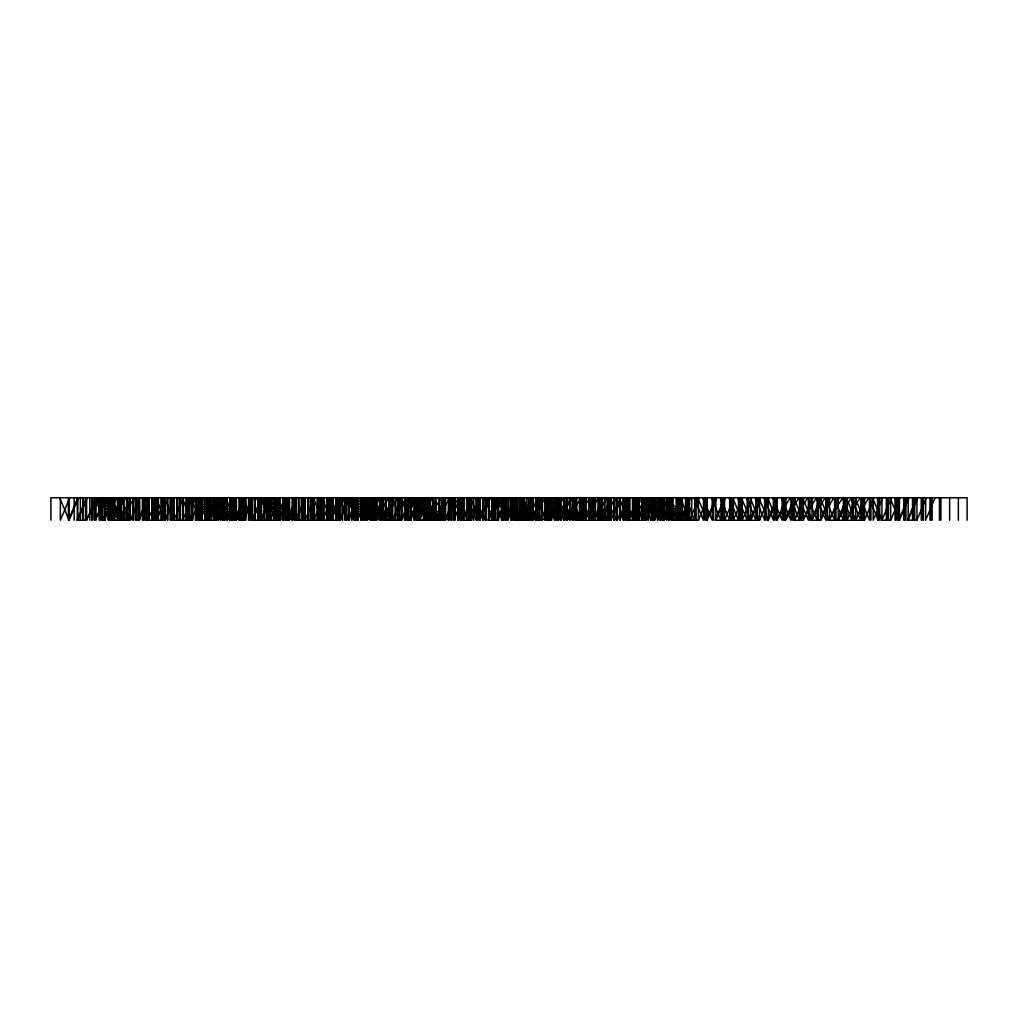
<?xml version="1.0" encoding="UTF-8"?>
<svg xmlns="http://www.w3.org/2000/svg" width="1018" height="1018" viewBox="0 0 1018 1018"><rect width="100%" height="100%" fill="white"/><g stroke="black" fill="none" stroke-linecap="round" stroke-linejoin="round"><path stroke-width="1.5" d="M69.797 497.764L60.355 520.236L60.355 497.764M59.642 497.764L69.084 520.236L78.539 497.764M86.568 497.764L77.126 520.236L86.568 520.236L96.023 497.764L123.662 520.236L123.662 497.764M87.281 497.764L77.826 520.236L77.826 497.764L68.384 520.236L68.384 497.764M104.765 497.764L95.31 520.236L95.31 497.764M108.506 520.236L108.506 497.764L94.598 520.236L94.598 497.764L104.052 520.236L113.494 497.764M122.236 497.764L112.794 520.236L112.794 497.764L103.34 520.236L117.159 497.764M130.978 497.764L121.536 520.236L121.536 497.764M138.308 520.236L147.75 497.764L147.75 520.236L157.205 497.764M148.463 497.764L139.008 520.236L139.008 497.764M165.947 497.764L156.492 520.236L156.492 497.764M174.676 497.764L165.234 520.236L147.037 520.236L147.037 497.764M192.16 497.764L182.718 520.236L182.718 497.764M200.902 497.764L191.448 520.236L173.264 520.236L173.264 497.764M190.748 497.764L200.19 520.236L209.644 497.764M208.232 520.236L217.674 497.764L217.674 520.236L199.49 520.236L199.49 497.764M218.386 497.764L208.932 520.236L208.932 497.764M217.674 520.236L227.129 497.764L227.129 520.236M216.961 520.236L216.961 497.764L226.416 520.236L235.858 497.764M225.703 497.764L235.158 520.236L244.6 497.764M253.342 497.764L243.9 520.236L243.9 497.764L234.445 520.236L234.445 497.764M252.642 520.236L252.642 497.764L243.187 520.236L243.187 497.764L252.642 520.236L262.084 497.764M260.672 520.236L270.114 497.764L270.114 520.236L260.672 497.764M298.465 497.764L298.465 520.236L270.826 497.764L261.372 520.236L261.372 497.764L251.93 520.236L278.856 520.236L288.31 497.764M270.114 520.236L279.568 497.764M278.143 497.764L287.598 520.236L297.04 497.764M305.782 497.764L296.34 520.236L296.34 497.764L286.885 520.236L286.885 497.764M323.266 497.764L313.824 520.236L313.824 497.764M313.111 520.236L313.111 497.764L322.553 520.236L332.008 497.764M330.596 520.236L340.037 497.764L340.037 520.236L295.627 520.236L305.082 497.764L305.082 520.236L314.524 497.764L314.524 520.236M321.853 520.236L321.853 497.764L331.295 520.236L340.75 497.764M349.492 497.764L340.037 520.236L330.596 497.764M348.067 520.236L357.522 497.764L357.522 520.236L366.964 497.764M385.873 497.764L385.873 520.236L358.234 497.764L348.78 520.236L339.325 497.764M366.264 497.764L366.264 520.236L375.706 497.764M384.448 497.764L375.006 520.236L365.551 497.764M374.293 497.764L374.293 520.236L383.735 497.764L383.735 520.236L393.19 497.764M415.039 520.236L415.039 497.764L401.219 520.236L383.035 520.236L392.477 497.764L392.477 520.236L401.932 497.764L401.932 520.236M391.777 520.236L391.777 497.764L401.219 520.236L410.674 497.764M409.249 520.236L418.703 497.764L418.703 520.236L432.523 497.764L432.523 520.236M419.416 497.764L409.961 520.236L400.507 497.764M428.145 497.764L418.703 520.236L409.249 497.764M427.445 497.764L427.445 520.236L436.887 497.764M435.475 520.236L444.917 497.764L444.917 520.236L417.991 520.236L417.991 497.764M454.372 497.764L444.917 520.236L458.749 497.764L458.749 520.236M463.114 497.764L453.659 520.236L453.659 497.764M452.959 497.764L462.401 520.236L471.856 497.764M461.701 520.236L471.143 520.236L480.598 497.764M470.431 497.764L479.885 520.236L489.327 497.764L516.979 520.236L516.979 497.764M498.069 497.764L488.627 520.236L488.627 497.764L479.173 520.236L479.173 497.764M497.369 520.236L497.369 497.764L487.915 520.236L497.369 520.236L506.811 497.764M505.399 520.236L514.841 497.764L514.841 520.236L524.295 497.764M515.553 497.764L506.111 520.236L506.111 497.764M541.78 497.764L532.325 520.236L514.141 520.236L514.141 497.764M531.612 497.764L541.067 520.236L550.509 497.764M549.096 520.236L558.551 497.764L558.551 520.236L572.37 497.764L572.37 520.236L562.916 497.764M549.809 497.764L549.809 520.236L559.251 497.764M558.551 520.236L567.993 497.764M585.477 497.764L576.023 520.236L566.581 497.764M584.065 520.236L593.507 497.764L593.507 520.236L607.326 497.764L607.326 520.236L597.884 497.764M584.765 497.764L584.765 520.236L594.219 497.764M593.507 520.236L602.961 497.764M601.536 520.236L610.991 497.764M611.703 497.764L602.249 520.236L602.249 497.764M575.323 497.764L575.323 520.236L610.991 520.236L620.433 497.764L620.433 520.236M610.278 520.236L610.278 497.764L619.733 520.236L629.175 497.764M619.02 497.764L628.475 520.236L637.917 497.764M646.659 497.764L637.204 520.236L637.204 497.764M655.401 497.764L645.946 520.236L627.762 520.236L627.762 497.764M645.247 497.764L654.689 520.236L664.143 497.764L691.782 520.236L691.782 497.764M672.885 497.764L663.431 520.236L663.431 497.764L653.989 520.236L653.989 497.764M672.173 520.236L672.173 497.764L662.718 520.236L662.718 497.764L672.173 520.236L681.615 497.764M680.202 520.236L689.657 497.764L689.657 520.236L699.099 497.764M690.357 497.764L680.915 520.236L680.915 497.764L671.46 520.236L698.386 520.236L707.841 497.764M697.686 497.764L707.128 520.236L716.583 497.764M725.325 497.764L715.87 520.236L715.87 497.764L706.428 520.236L706.428 497.764M734.067 497.764L724.612 520.236L724.612 497.764L715.17 520.236L759.581 520.236L769.023 497.764M742.796 497.764L733.354 520.236L733.354 497.764M732.642 520.236L732.642 497.764L742.097 520.236L751.538 497.764M750.126 520.236L759.581 497.764L759.581 520.236L750.126 497.764M741.384 520.236L741.384 497.764L750.839 520.236L760.281 497.764M767.61 520.236L777.052 497.764L777.052 520.236L786.507 497.764M758.868 497.764L768.31 520.236L777.765 497.764M785.082 497.764L785.082 520.236L794.536 497.764L794.536 520.236L803.991 497.764M795.249 497.764L785.794 520.236L785.794 497.764M812.72 497.764L803.278 520.236L793.824 520.236L793.824 497.764L803.278 520.236L803.278 497.764M811.308 520.236L820.762 497.764L820.762 520.236L811.308 520.236L825.127 497.764L834.582 520.236L834.582 497.764M825.84 497.764L825.84 520.236L816.385 497.764L802.566 520.236L802.566 497.764L812.02 520.236L821.462 497.764M820.762 520.236L830.204 497.764M820.05 497.764L829.492 520.236L838.947 497.764M847.689 497.764L838.234 520.236L838.234 497.764M856.431 497.764L846.976 520.236L846.976 497.764L837.534 520.236L851.353 497.764L860.795 520.236L860.795 497.764M869.537 497.764L869.537 520.236L860.095 497.764L846.263 520.236L846.263 497.764L855.718 520.236L865.173 497.764M873.902 497.764L864.46 520.236L828.792 520.236L842.611 497.764L852.053 520.236L852.053 497.764M882.644 497.764L873.202 520.236L873.202 497.764M872.49 497.764L881.944 520.236L891.386 497.764M881.232 520.236L890.674 520.236L900.128 497.764M889.974 497.764L899.416 520.236L908.87 497.764M917.612 497.764L908.158 520.236L908.158 497.764L898.716 520.236L898.716 497.764M916.9 520.236L916.9 497.764L907.458 520.236L916.9 520.236L926.355 497.764M935.084 497.764L925.642 520.236L925.642 497.764M99.675 497.764L85.856 520.236L85.856 497.764M125.901 497.764L112.082 520.236L130.266 520.236L139.72 497.764L139.72 520.236M120.824 520.236L134.643 497.764M366.264 520.236L380.083 497.764L380.083 520.236M383.735 520.236L397.554 497.764L397.554 520.236M392.477 520.236L406.297 497.764L406.297 520.236M427.445 520.236L441.265 497.764L441.265 520.236M549.809 520.236L563.628 497.764L563.628 520.236L554.174 497.764M584.765 520.236L598.584 497.764L598.584 520.236L589.142 497.764L589.218 520.236M785.082 520.236L798.901 497.764L808.356 520.236L808.356 497.764M793.824 520.236L807.643 497.764L817.098 520.236L817.098 497.764M855.005 520.236L868.825 497.764L878.279 520.236L878.279 497.764M348.869 497.764L348.869 520.236L348.78 497.764L376.507 520.236L376.507 497.764M855.005 497.764L864.46 520.236L864.46 497.764M781.43 497.764L790.871 520.236L790.871 497.764M772.687 497.764L782.129 520.236L782.129 497.764M767.61 497.764L777.052 520.236M763.945 497.764L773.4 520.236L773.4 497.764M755.203 497.764L764.658 520.236L764.658 497.764M746.461 497.764L755.916 520.236L755.916 497.764M737.719 497.764L747.174 520.236L747.174 497.764M728.99 497.764L738.432 520.236L738.432 497.764M720.248 497.764L729.69 520.236L729.69 497.764M711.506 497.764L720.948 520.236L720.948 497.764M702.764 497.764L712.218 520.236L712.218 497.764M694.021 497.764L703.476 520.236L703.476 497.764M685.279 497.764L694.734 520.236L694.734 497.764M680.202 497.764L689.657 520.236M676.537 497.764L685.992 520.236L685.992 497.764M667.808 497.764L677.25 520.236L677.25 497.764M659.066 497.764L668.508 520.236L668.508 497.764M650.324 497.764L659.766 520.236L659.766 497.764M641.582 497.764L651.024 520.236M636.505 497.764L645.946 520.236L645.946 497.764M624.098 497.764L633.552 520.236L633.552 497.764M615.356 497.764L624.81 520.236L624.81 497.764M606.626 497.764L616.068 520.236L616.068 497.764M580.4 497.764L589.842 520.236L589.842 497.764L576.023 520.236L576.023 497.764M571.658 497.764L581.113 520.236L581.113 497.764L567.293 520.236L557.839 497.764L557.839 520.236M545.432 497.764L554.886 520.236L554.886 497.764M536.702 497.764L546.144 520.236L546.144 497.764M527.96 497.764L537.402 520.236L537.402 497.764M522.883 497.764L532.325 520.236L532.325 497.764M519.218 497.764L528.66 520.236L528.66 497.764M510.476 497.764L519.931 520.236L519.931 497.764M501.734 497.764L511.189 520.236L511.189 497.764L538.827 520.236L538.827 497.764M492.992 497.764L502.447 520.236L502.447 497.764M484.25 497.764L493.705 520.236L493.705 497.764M475.521 497.764L484.962 520.236L484.962 497.764M466.778 497.764L476.22 520.236L476.22 497.764M348.067 497.764L357.522 520.236M182.006 497.764L191.448 520.236L191.448 497.764M164.522 497.764L173.976 520.236L183.418 497.764L183.418 520.236M155.779 497.764L165.234 520.236L165.234 497.764M120.824 497.764L130.266 520.236L130.266 497.764M967.1 520.236L967.1 497.764L50.9 497.764L50.9 520.236M958.358 497.764L958.358 520.236M949.616 497.764L949.616 520.236M940.874 497.764L940.874 520.236M939.461 497.764L939.461 520.236M932.144 497.764L932.144 520.236M930.719 497.764L930.719 520.236M930.007 497.764L930.007 520.236M923.402 497.764L923.402 520.236M921.977 497.764L921.977 520.236M921.277 497.764L921.277 520.236M914.66 497.764L914.66 520.236M913.235 497.764L913.235 520.236M912.535 497.764L912.535 520.236M905.918 497.764L905.918 520.236M904.493 497.764L904.493 520.236M903.793 497.764L903.793 520.236M899.416 497.764L899.416 520.236M897.176 497.764L897.176 520.236M895.764 497.764L895.764 520.236M895.051 497.764L895.051 520.236M890.674 497.764L890.674 520.236M888.434 497.764L888.434 520.236M887.022 497.764L887.022 520.236M886.309 497.764L886.309 520.236M881.944 497.764L881.944 520.236M879.692 497.764L879.692 520.236M877.567 497.764L877.567 520.236M870.963 497.764L870.963 520.236M863.748 497.764L863.748 520.236M862.221 497.764L862.221 520.236M855.718 497.764L855.718 520.236M853.478 497.764L853.478 520.236M844.736 497.764L844.736 520.236M843.311 497.764L843.311 520.236L833.869 497.764L820.05 520.236L829.492 497.764L829.492 520.236M835.994 497.764L835.994 520.236M827.252 497.764L827.252 520.236M818.51 497.764L818.51 520.236M812.02 497.764L812.02 520.236M809.768 497.764L809.768 520.236M801.039 497.764L801.039 520.236M799.614 497.764L799.614 520.236L790.172 497.764L776.352 520.236L776.352 497.764M792.297 497.764L792.297 520.236M783.555 497.764L783.555 520.236M774.813 497.764L774.813 520.236M768.31 497.764L768.31 520.236M766.07 497.764L766.07 520.236M757.328 497.764L757.328 520.236M750.839 497.764L750.839 520.236M748.586 497.764L748.586 520.236M742.097 497.764L742.097 520.236M739.857 497.764L739.857 520.236M731.115 497.764L731.115 520.236M723.9 497.764L723.9 520.236M722.373 497.764L722.373 520.236M713.631 497.764L713.631 520.236M707.128 497.764L707.128 520.236M704.889 497.764L704.889 520.236M698.386 497.764L698.386 520.236M696.147 497.764L696.147 520.236M688.664 497.764L688.664 520.236L661.013 497.764L661.191 520.236M687.404 497.764L687.404 520.236M685.534 497.764L685.534 520.236L657.895 497.764L657.895 520.236M682.416 497.764L682.416 520.236L654.778 497.764L654.689 520.236M679.299 497.764L679.299 520.236L651.66 497.764L651.66 520.236M678.675 497.764L678.675 520.236M676.168 497.764L676.168 520.236L648.53 497.764L648.53 520.236M673.051 497.764L673.051 520.236L645.412 497.764L645.412 520.236M669.933 497.764L669.933 520.236L642.294 497.764L642.294 520.236L632.84 497.764L632.929 520.236M666.803 497.764L666.803 520.236L639.164 497.764L639.164 520.236M664.143 497.764L664.143 520.236M663.685 497.764L663.685 520.236L636.046 497.764L636.046 520.236M660.567 497.764L660.567 520.236M657.437 497.764L657.437 520.236M654.32 497.764L654.32 520.236M652.449 497.764L652.449 520.236M651.024 497.764L651.202 520.236M648.084 497.764L648.084 520.236M644.954 497.764L644.954 520.236M643.707 497.764L643.707 520.236M641.836 497.764L641.836 520.236M638.719 497.764L638.719 520.236M635.588 497.764L635.588 520.236M634.965 497.764L634.965 520.236M632.471 497.764L632.471 520.236M629.798 497.764L629.798 520.236M629.353 497.764L629.353 520.236M628.475 497.764L628.475 520.236M626.681 497.764L626.681 520.236M626.223 497.764L626.223 520.236M623.563 497.764L623.563 520.236M623.105 497.764L623.105 520.236M619.987 497.764L619.987 520.236M619.733 497.764L619.733 520.236M617.493 497.764L617.315 520.236M616.857 497.764L616.857 520.236M614.198 497.764L614.198 520.236M613.739 497.764L613.739 520.236M611.08 497.764L610.991 520.236M610.622 497.764L610.622 520.236M608.751 497.764L608.751 520.236M607.95 497.764L607.95 520.236M607.504 497.764L607.504 520.236M604.832 497.764L604.832 520.236M604.374 497.764L604.374 520.236M601.714 497.764L601.714 520.236M601.256 497.764L601.256 520.236M600.009 497.764L600.009 520.236M598.139 497.764L598.139 520.236M595.466 497.764L595.466 520.236M595.008 497.764L595.008 520.236M592.794 497.764L592.794 520.236M592.349 497.764L592.349 520.236M591.891 497.764L591.891 520.236M591.267 497.764L591.267 520.236M588.773 497.764L588.773 520.236M586.101 497.764L586.101 520.236M585.643 497.764L585.643 520.236M582.983 497.764L582.983 520.236M582.525 497.764L582.525 520.236M579.853 497.764L579.853 520.236M579.407 497.764L579.407 520.236L551.769 497.764L551.769 520.236M576.735 520.236L576.735 497.764L567.293 520.236L567.37 497.764M576.277 497.764L576.277 520.236L548.638 497.764L548.638 520.236M573.618 497.764L573.783 520.236M573.159 497.764L573.159 520.236L545.521 497.764L545.521 520.236M570.5 497.764L570.5 520.236M570.042 497.764L570.042 520.236L542.403 497.764L542.403 520.236M566.924 497.764L566.924 520.236L539.273 497.764L539.273 520.236M565.041 497.764L565.041 520.236M564.252 497.764L564.252 520.236M563.794 497.764L563.794 520.236M561.134 497.764L561.134 520.236M560.676 497.764L560.676 520.236M558.004 497.764L558.004 520.236M557.559 497.764L557.559 520.236M556.299 497.764L556.299 520.236M554.428 497.764L554.428 520.236M551.311 497.764L551.311 520.236M548.193 497.764L548.193 520.236M547.569 497.764L547.569 520.236M545.063 497.764L545.063 520.236L517.424 497.764L517.424 520.236M541.945 497.764L541.945 520.236L514.306 497.764L514.306 520.236M541.067 497.764L541.067 520.236M536.155 497.764L536.155 520.236M535.697 497.764L535.697 520.236L508.058 497.764L508.058 520.236M533.038 520.236L533.038 497.764L523.583 520.236L523.583 497.764M532.579 497.764L532.579 520.236L504.941 497.764L504.941 520.236M530.085 497.764L530.085 520.236M529.92 497.764L529.92 520.236M529.462 497.764L529.462 520.236L501.823 497.764L501.823 520.236M526.79 497.764L526.79 520.236M526.344 497.764L526.344 520.236L498.693 497.764L498.693 520.236M523.214 497.764L523.214 520.236L495.575 497.764L495.575 520.236M521.343 497.764L521.343 520.236M520.554 497.764L520.554 520.236M520.096 497.764L520.096 520.236L492.457 497.764L492.457 520.236M513.848 497.764L513.848 520.236M512.601 497.764L512.601 520.236M510.731 497.764L510.731 520.236M507.613 497.764L507.613 520.236M504.483 497.764L504.483 520.236M503.859 497.764L503.859 520.236M501.365 497.764L501.365 520.236M498.247 497.764L498.247 520.236M495.117 497.764L495.117 520.236M491.999 497.764L491.999 520.236M489.34 497.764L489.34 520.236M488.882 497.764L488.882 520.236M486.388 497.764L486.388 520.236M486.21 497.764L486.21 520.236M485.764 497.764L485.764 520.236M483.092 497.764L483.092 520.236M482.634 497.764L482.634 520.236M479.974 497.764L479.885 520.236M479.516 497.764L479.516 520.236M477.646 497.764L477.646 520.236M476.844 497.764L476.844 520.236M476.399 497.764L476.399 520.236M473.726 497.764L473.726 520.236M473.268 497.764L473.268 520.236M471.143 497.764L471.143 520.236M470.609 497.764L470.609 520.236M470.151 497.764L470.151 520.236M468.904 497.764L468.904 520.236M467.478 497.764L467.478 520.236L458.036 497.764L458.113 520.236M467.033 497.764L467.033 520.236M464.361 497.764L464.361 520.236M463.903 497.764L463.903 520.236M462.401 497.764L462.401 520.236M461.243 497.764L461.243 520.236M460.785 497.764L460.785 520.236M460.161 497.764L460.161 520.236M457.667 497.764L457.667 520.236M454.995 497.764L454.995 520.236M454.537 497.764L454.537 520.236M451.877 497.764L451.877 520.236M451.419 497.764L451.419 520.236M450.007 520.236L450.007 497.764L436.188 520.236L426.733 497.764L426.733 520.236M448.76 497.764L448.76 520.236M448.302 497.764L448.302 520.236L420.663 497.764L420.663 520.236M445.629 520.236L445.629 497.764L436.188 520.236L436.264 497.764M445.171 497.764L445.171 520.236L417.533 497.764L417.533 520.236M444.217 497.764L444.217 520.236M442.677 497.764L442.677 520.236M442.512 497.764L442.512 520.236M442.054 497.764L442.054 520.236L414.415 497.764L414.415 520.236M439.394 497.764L439.394 520.236M438.936 497.764L438.936 520.236L411.297 497.764L411.297 520.236M435.819 497.764L435.819 520.236L408.18 497.764L408.18 520.236M433.935 497.764L433.935 520.236M433.146 497.764L433.146 520.236M432.688 497.764L432.688 520.236L405.049 497.764L405.049 520.236M430.029 497.764L430.029 520.236M429.571 497.764L429.571 520.236M426.898 497.764L426.898 520.236M426.453 497.764L426.453 520.236M425.206 497.764L425.206 520.236M423.781 520.236L423.781 497.764L409.961 520.236L409.961 497.764M423.323 497.764L423.323 520.236M420.205 497.764L420.205 520.236M417.087 497.764L417.087 520.236M416.464 497.764L416.464 520.236M413.957 497.764L413.957 520.236M410.839 497.764L410.839 520.236M407.722 497.764L407.722 520.236M404.591 497.764L404.591 520.236M401.474 497.764L401.474 520.236M401.219 497.764L401.219 520.236M398.98 497.764L398.98 520.236M398.814 497.764L398.814 520.236M398.356 497.764L398.356 520.236M395.684 497.764L395.684 520.236M395.239 497.764L395.239 520.236L367.6 497.764L367.6 520.236M392.566 497.764L392.566 520.236M392.108 497.764L392.108 520.236L364.469 497.764L364.469 520.236M390.238 497.764L390.238 520.236M389.449 497.764L389.449 520.236M388.991 497.764L388.991 520.236L361.352 497.764L361.352 520.236M388.825 520.236L388.825 497.764L375.006 520.236L375.006 497.764M386.318 497.764L386.318 520.236M383.201 497.764L383.201 520.236M382.743 497.764L382.743 520.236L355.104 497.764L355.104 520.236M381.495 497.764L381.495 520.236M379.625 497.764L379.625 520.236L351.986 497.764L351.986 520.236M376.953 497.764L376.953 520.236M373.835 497.764L373.835 520.236M373.377 497.764L373.377 520.236L345.738 497.764L345.738 520.236M372.753 497.764L372.753 520.236M371.341 497.764L371.341 520.236M370.717 497.764L370.717 520.236M370.259 497.764L370.259 520.236L342.621 497.764L342.621 520.236M367.142 497.764L367.142 520.236L339.503 497.764L339.503 520.236M364.011 497.764L364.011 520.236M362.599 497.764L362.599 520.236M360.894 497.764L360.894 520.236M358.234 497.764L358.234 520.236M357.776 497.764L357.776 520.236M356.809 497.764L356.809 520.236M355.282 497.764L355.282 520.236M354.658 497.764L354.658 520.236M353.857 497.764L353.857 520.236M351.528 497.764L351.528 520.236M348.411 497.764L348.411 520.236M346.54 497.764L346.54 520.236M345.293 497.764L345.293 520.236M345.115 497.764L345.115 520.236M342.163 497.764L342.163 520.236M339.045 497.764L339.045 520.236M337.798 497.764L337.798 520.236M336.373 497.764L336.373 520.236M335.927 497.764L335.927 520.236M333.255 497.764L333.255 520.236M332.797 497.764L332.797 520.236M331.295 497.764L331.295 520.236M330.137 497.764L330.137 520.236M329.679 497.764L329.679 520.236M329.056 497.764L329.056 520.236M327.643 497.764L327.643 520.236M327.02 497.764L327.02 520.236M326.562 497.764L326.562 520.236M323.889 497.764L323.889 520.236M323.431 497.764L323.431 520.236M322.553 497.764L322.553 520.236M320.772 497.764L320.772 520.236M320.314 497.764L320.314 520.236M318.901 497.764L318.901 520.236M317.654 497.764L317.654 520.236M317.196 497.764L317.196 520.236M314.078 497.764L314.078 520.236M311.572 497.764L311.572 520.236M311.406 497.764L311.406 520.236M310.948 497.764L310.948 520.236M310.159 497.764L310.159 520.236M308.289 497.764L308.289 520.236M307.83 497.764L307.83 520.236M305.158 497.764L305.158 520.236M304.713 497.764L304.713 520.236M304.369 497.764L304.369 520.236M302.83 497.764L302.83 520.236M302.041 497.764L302.041 520.236M301.582 497.764L301.582 520.236M301.417 497.764L301.417 520.236M298.923 497.764L298.923 520.236M295.793 497.764L295.793 520.236M295.347 497.764L295.347 520.236L267.709 497.764L267.709 520.236M294.1 497.764L294.1 520.236M292.675 497.764L292.675 520.236M292.217 497.764L292.217 520.236L264.578 497.764L264.578 520.236M289.557 497.764L289.557 520.236M289.099 497.764L289.099 520.236L261.461 497.764L261.461 520.236M287.598 497.764L287.598 520.236M286.44 497.764L286.44 520.236M285.982 497.764L285.982 520.236L258.343 497.764L258.343 520.236M285.358 497.764L285.358 520.236M283.933 497.764L283.933 520.236M283.309 497.764L283.309 520.236M282.851 497.764L282.851 520.236L255.213 497.764L255.213 520.236M280.192 497.764L280.192 520.236M279.734 497.764L279.734 520.236M278.856 497.764L278.856 520.236M277.074 497.764L277.074 520.236M276.616 497.764L276.616 520.236M275.191 497.764L275.191 520.236M273.944 497.764L273.944 520.236M273.498 497.764L273.498 520.236M270.826 497.764L270.826 520.236M270.368 497.764L270.368 520.236M267.874 497.764L267.874 520.236M267.25 497.764L267.25 520.236M266.462 497.764L266.462 520.236M264.133 497.764L264.133 520.236M261.002 497.764L261.002 520.236M259.132 497.764L259.132 520.236M257.885 497.764L257.885 520.236M257.719 497.764L257.719 520.236M254.767 497.764L254.767 520.236M252.095 497.764L252.095 520.236M251.637 497.764L251.637 520.236M250.39 497.764L250.39 520.236M248.977 497.764L248.977 520.236M248.519 497.764L248.519 520.236M245.86 497.764L245.86 520.236M245.402 497.764L245.402 520.236L217.763 497.764L217.763 520.236M242.729 497.764L242.729 520.236M242.271 497.764L242.271 520.236L214.633 497.764L214.633 520.236M241.648 497.764L241.648 520.236M240.235 497.764L240.235 520.236M239.612 497.764L239.612 520.236M239.154 497.764L239.154 520.236L211.515 497.764L211.515 520.236M236.494 497.764L236.494 520.236M236.036 497.764L236.036 520.236L208.397 497.764L208.397 520.236M235.158 497.764L235.158 520.236M233.364 497.764L233.364 520.236M232.918 497.764L232.918 520.236L205.267 497.764L205.267 520.236M231.493 497.764L231.493 520.236M230.246 497.764L230.246 520.236M229.788 497.764L229.788 520.236L202.149 497.764L202.149 520.236M226.67 497.764L226.67 520.236L199.032 497.764L199.032 520.236M226.416 497.764L226.416 520.236M224.176 497.764L224.176 520.236M223.998 497.764L223.998 520.236M223.553 497.764L223.553 520.236L195.914 497.764L195.914 520.236M222.751 497.764L222.751 520.236M220.881 497.764L220.881 520.236M220.422 497.764L220.422 520.236L192.784 497.764L192.784 520.236M217.305 497.764L217.305 520.236L189.666 497.764L189.666 520.236M215.434 497.764L215.434 520.236M214.187 497.764L214.187 520.236M214.009 497.764L214.009 520.236M211.057 497.764L211.057 520.236M207.939 497.764L207.939 520.236M206.692 497.764L206.692 520.236M204.822 497.764L204.822 520.236M201.691 497.764L201.691 520.236M200.19 497.764L200.19 520.236M198.574 497.764L198.574 520.236M197.95 497.764L197.95 520.236M196.538 497.764L196.538 520.236M195.456 497.764L195.456 520.236M192.338 497.764L192.338 520.236M189.208 497.764L189.208 520.236M187.796 497.764L187.796 520.236M186.548 497.764L186.548 520.236M186.09 497.764L186.09 520.236M182.973 497.764L182.973 520.236M180.466 497.764L180.466 520.236M180.301 497.764L180.301 520.236M179.842 497.764L179.842 520.236M179.053 497.764L179.053 520.236M177.183 497.764L177.183 520.236M176.725 497.764L176.725 520.236M173.607 497.764L173.607 520.236M171.737 497.764L171.737 520.236M170.935 497.764L170.935 520.236M170.477 497.764L170.477 520.236M170.311 497.764L170.311 520.236M167.817 497.764L167.817 520.236M167.359 497.764L167.359 520.236M164.687 497.764L164.687 520.236M164.242 497.764L164.242 520.236M162.995 497.764L162.995 520.236M161.569 497.764L161.569 520.236M161.111 497.764L161.111 520.236M158.452 497.764L158.452 520.236M157.994 497.764L157.994 520.236M155.334 497.764L155.334 520.236M154.876 497.764L154.876 520.236M154.252 497.764L154.252 520.236M152.827 497.764L152.827 520.236M152.204 497.764L152.204 520.236M151.758 497.764L151.758 520.236M149.086 497.764L149.086 520.236M148.628 497.764L148.628 520.236M145.968 497.764L145.968 520.236M145.51 497.764L145.51 520.236M144.085 497.764L144.085 520.236M142.838 497.764L142.838 520.236M142.393 497.764L142.393 520.236M139.262 497.764L139.262 520.236M136.768 497.764L136.768 520.236M136.603 497.764L136.603 520.236M136.145 497.764L136.145 520.236M135.356 497.764L135.356 520.236M133.473 497.764L133.473 520.236M133.027 497.764L133.027 520.236L105.388 497.764L105.388 520.236M130.355 497.764L130.355 520.236M129.897 497.764L129.897 520.236L102.258 497.764L102.258 520.236M128.026 497.764L128.026 520.236M127.237 497.764L127.237 520.236M126.779 497.764L126.779 520.236L99.14 497.764L99.14 520.236M126.614 497.764L126.614 520.236M124.107 497.764L124.107 520.236M120.989 497.764L120.989 520.236M120.531 497.764L120.531 520.236L92.892 497.764L92.892 520.236M119.284 497.764L119.284 520.236M117.872 497.764L117.872 520.236M117.414 497.764L117.414 520.236M114.754 497.764L114.754 520.236M114.296 497.764L114.296 520.236M111.624 497.764L111.624 520.236M111.178 497.764L111.178 520.236M110.542 497.764L110.542 520.236M109.13 497.764L109.13 520.236M108.048 497.764L108.048 520.236M104.93 497.764L104.93 520.236M104.052 497.764L104.052 520.236M101.813 497.764L101.813 520.236M100.388 497.764L100.388 520.236M96.023 497.764L96.023 520.236M91.645 497.764L91.645 520.236M89.775 497.764L89.775 520.236M86.657 497.764L86.568 520.236M83.527 497.764L83.527 520.236M82.903 497.764L82.903 520.236M80.409 497.764L80.409 520.236M77.292 497.764L77.292 520.236M74.174 497.764L74.174 520.236M69.084 497.764L69.084 520.236M174.053 520.236L174.053 497.764L173.976 520.236"/></g></svg>
